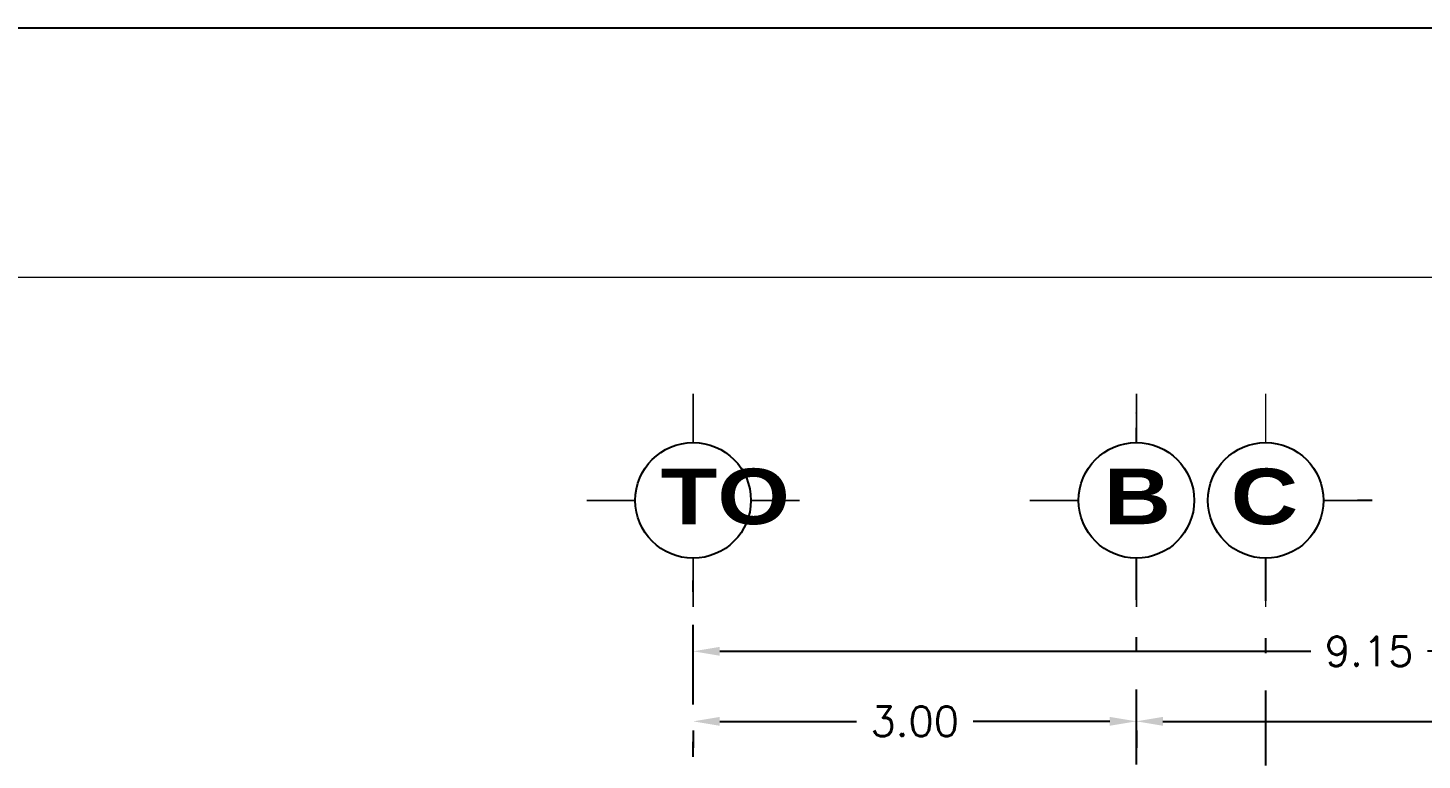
# Model space of a CAD drawing. Header units: millimetres. Extents: x 246.6 to 325.5, y -2 to 41.7.
# Drawn here: x 266.32 to 275.76, y 36.71 to 41.66 of the extents above; entities that cross this region are included whole.
import ezdxf

# ---------------------------------------------------------------- set-up
doc = ezdxf.new("R2010")
doc.units = ezdxf.units.MM
doc.header["$LTSCALE"] = 0.05
doc.header["$PDMODE"] = 35
doc.linetypes.add('DASHDOT', pattern=[25.4, 12.7, -6.35, 0, -6.35])
doc.layers.add('AUILIAR', color=8, linetype='Continuous', plot=False)
doc.layers.add('EJES', color=1, linetype='DASHDOT')
doc.layers.add('LINEAS', color=9, linetype='Continuous')
doc.layers.add('MUROS', color=7, linetype='Continuous', lineweight=18)
doc.styles.add('ROMANS', font='romans.shx', dxfattribs={"height": 0.2})
doc.styles.add('SANSSERIFBOLD', font='sasb____.pfb', dxfattribs={"height": 0.6})
doc.dimstyles.get("Standard").update_dxf_attribs({"dimtxt": 0.2, "dimasz": 0.18, "dimexe": 0.18, "dimexo": 0.0625, "dimgap": 0.09, "dimtad": 0, "dimtih": 1, "dimtoh": 1, "dimzin": 0, "dimdsep": 46, "dimtxsty": 'ROMANS', "dimcen": 0.09, "dimclrd": 3, "dimclrt": 256, "dimadec": 0, "dimazin": 0, "dimtfac": 1, "dimtofl": 0, "dimtmove": 0, "dimatfit": 3, "dimfxl": 0, "dimtolj": 1, "dimtzin": 0, "dimarcsym": 0})

# ---------------------------------------------------------------- blocks, each defined once
blk = doc.blocks.new('*D42')
at = {"color": 0, "lineweight": -2, "transparency": 16777216}
for p, q in [((270.822, 37.5049), (270.822, 37.6224)), ((279.972, 37.5049), (279.972, 37.6224))]:
    blk.add_line(p, q, dxfattribs=at)
at = {"color": 3, "lineweight": -2, "transparency": 16777216}
for p, q in [((271.002, 37.4424), (275.0022, 37.4424)), ((279.792, 37.4424), (275.7917, 37.4424))]:
    blk.add_line(p, q, dxfattribs=at)
at = {"color": 3, "transparency": 16777216}
for points in [[(271.002, 37.4724), (271.002, 37.4124), (270.822, 37.4424)], [(279.792, 37.4724), (279.792, 37.4124), (279.972, 37.4424)]]:
    blk.add_solid(points, dxfattribs=at)
at = {"layer": 'DEFPOINTS', "color": 0, "transparency": 16777216}
for p in [(270.822, 37.4424), (279.972, 37.4424), (279.972, 37.4424)]:
    blk.add_point(p, dxfattribs=at)
at = {"transparency": 16777216, "insert": (275.397, 37.4424), "char_height": 0.2, "attachment_point": 5, "style": 'ROMANS'}
blk.add_mtext('\\A1;9.15', dxfattribs=at)
blk = doc.blocks.new('*D43')
at = {"color": 0, "lineweight": -2, "transparency": 16777216}
for p, q in [((270.822, 36.9059), (270.822, 36.7884)), ((273.822, 36.9059), (273.822, 36.7884))]:
    blk.add_line(p, q, dxfattribs=at)
at = {"color": 3, "lineweight": -2, "transparency": 16777216}
for p, q in [((271.002, 36.9684), (271.9272, 36.9684)), ((273.642, 36.9684), (272.7167, 36.9684))]:
    blk.add_line(p, q, dxfattribs=at)
at = {"color": 3, "transparency": 16777216}
for points in [[(271.002, 36.9984), (271.002, 36.9384), (270.822, 36.9684)], [(273.642, 36.9984), (273.642, 36.9384), (273.822, 36.9684)]]:
    blk.add_solid(points, dxfattribs=at)
at = {"layer": 'DEFPOINTS', "color": 0, "transparency": 16777216}
for p in [(270.822, 36.9684), (273.822, 36.9684), (273.822, 36.9684)]:
    blk.add_point(p, dxfattribs=at)
at = {"transparency": 16777216, "insert": (272.322, 36.9684), "char_height": 0.2, "attachment_point": 5, "style": 'ROMANS'}
blk.add_mtext('\\A1;3.00', dxfattribs=at)
blk = doc.blocks.new('*D82')
at = {"layer": 'DEFPOINTS', "color": 0, "ltscale": 0.5, "transparency": 16777216}
for p in [(273.822, 36.9684), (279.972, 36.9684), (279.972, 36.736)]:
    blk.add_point(p, dxfattribs=at)
at = {"layer": 'MUROS', "color": 0, "lineweight": -2, "ltscale": 0.5, "transparency": 16777216}
for p, q in [((279.972, 36.7985), (279.972, 37.1484)), ((273.822, 36.9059), (273.822, 36.7884))]:
    blk.add_line(p, q, dxfattribs=at)
at = {"layer": 'MUROS', "color": 3, "lineweight": -2, "ltscale": 0.5, "transparency": 16777216}
for p, q in [((274.002, 36.9684), (276.507, 36.9684)), ((279.792, 36.9684), (277.287, 36.9684))]:
    blk.add_line(p, q, dxfattribs=at)
at = {"layer": 'MUROS', "color": 3, "ltscale": 0.5, "transparency": 16777216}
for points in [[(274.002, 36.9984), (274.002, 36.9384), (273.822, 36.9684)], [(279.792, 36.9984), (279.792, 36.9384), (279.972, 36.9684)]]:
    blk.add_solid(points, dxfattribs=at)
at = {"layer": 'MUROS', "ltscale": 0.5, "transparency": 16777216, "insert": (276.897, 36.9684), "char_height": 0.2, "attachment_point": 5, "style": 'ROMANS'}
blk.add_mtext('\\A1;6.15', dxfattribs=at)

msp = doc.modelspace()

# ---------------------------------------------------------------- linework, layer by layer
at = {"layer": 'AUILIAR'}
msp.add_lwpolyline([(246.5689, -2.0297), (246.5689, 41.6609), (325.4994, 41.6609), (325.4994, -2.0297)], close=True, dxfattribs=at)
at = {"layer": 'EJES', "ltscale": 0.03}
for p, q in [((273.822, 38.8547), (273.822, 39.0552)), ((275.4181, 38.4635), (275.2655, 38.4635))]:
    msp.add_line(p, q, dxfattribs=at)
at = {"layer": 'EJES', "ltscale": 0.8}
for p, q in [((273.822, 27.7476), (273.822, 38.0724)), ((274.697, 29.9726), (274.697, 38.0724)), ((270.822, 35.9668), (270.822, 37.9215))]:
    msp.add_line(p, q, dxfattribs=at)
at = {"layer": 'LINEAS', "linetype": 'Continuous', "const_width": 0.011}
for points in [[(270.822, 38.8547), (270.822, 39.1847)], [(273.822, 38.8547), (273.822, 39.1847)], [(274.697, 38.8547), (274.697, 39.1847)], [(270.4308, 38.4635), (270.1008, 38.4635)], [(271.2131, 38.4635), (271.5431, 38.4635)], [(273.4308, 38.4635), (273.1008, 38.4635)], [(275.0881, 38.4635), (275.4181, 38.4635)], [(270.822, 38.0724), (270.822, 37.7424)], [(273.822, 38.0724), (273.822, 37.7424)], [(274.697, 38.0724), (274.697, 37.7424)]]:
    msp.add_lwpolyline(points, dxfattribs=at)
at = {"layer": 'LINEAS', "linetype": 'Continuous'}
for centre in [(270.822, 38.4635), (273.822, 38.4635), (274.697, 38.4635)]:
    msp.add_circle(centre, 0.3912, dxfattribs=at)
at = {"layer": 'MUROS'}
msp.add_lwpolyline([(248.2564, 39.5909, -0.414214), (248.6389, 39.9734), (324.2105, 39.9734, -0.414214), (324.4918, 39.6921), (324.4918, -0.0609, -0.414214), (324.2105, -0.3422), (248.6389, -0.3422, -0.414214), (248.2564, 0.0403)], format="xyb", close=True, dxfattribs=at)

# ---------------------------------------------------------------- texts
at = {"layer": 'MUROS', "color": 7, "linetype": 'ByBlock', "style": 'SANSSERIFBOLD', "width": 1.2}
for s, p in [('TO', (270.601, 38.3023)), ('B', (273.601, 38.3023)), ('C', (274.461, 38.3023))]:
    msp.add_text(s, height=0.3762, dxfattribs=at).set_placement(p)

# ---------------------------------------------------------------- dimensions: what is measured, and where the dimension line sits
for base, p1, p2, picture, middle in [((279.972, 37.4424), (270.822, 37.4424), (279.972, 37.4424), '*D42', (275.397, 37.4424)), ((273.822, 36.9684), (270.822, 36.9684), (273.822, 36.9684), '*D43', (272.322, 36.9684))]:
    dim = msp.add_linear_dim(base=base, p1=p1, p2=p2, dimstyle='Standard')
    dim.commit()
    dim.dimension.update_dxf_attribs({"geometry": picture, "text_midpoint": middle})
at = {"layer": 'MUROS', "ltscale": 0.5}
dim = msp.add_linear_dim(base=(279.972, 36.9684), p1=(273.822, 36.9684), p2=(279.972, 36.736), dimstyle='Standard', dxfattribs=at)
dim.commit()
dim.dimension.update_dxf_attribs({"geometry": '*D82', "text_midpoint": (276.897, 36.9684)})

doc.saveas('drawing.dxf')
